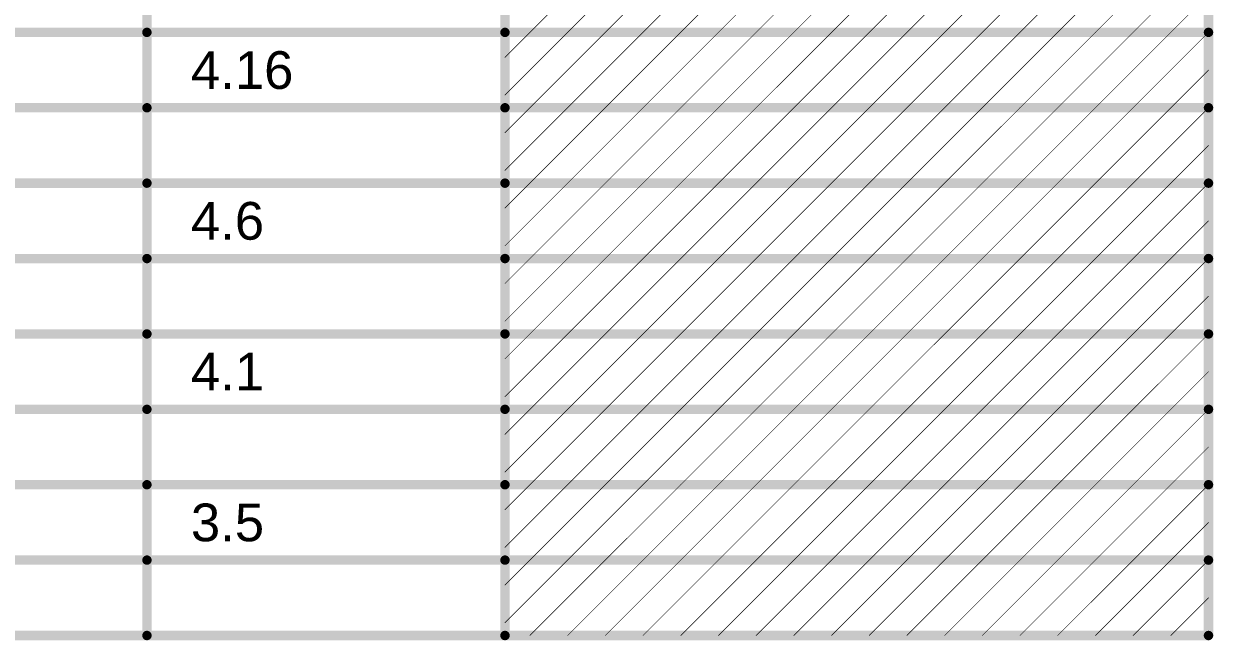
# Model space of a CAD drawing. Header units: inches. Extents: x -12 to 5355, y -7 to 5366.
# Drawn here: x 116.76 to 164.85, y 25.79 to 50.72 of the extents above; entities that cross this region are included whole.
import ezdxf

# ---------------------------------------------------------------- set-up
doc = ezdxf.new("R2010")
doc.units = ezdxf.units.IN
doc.layers.add('Fabrication', color=76, linetype='Continuous')
doc.styles.add('Arial', font='', dxfattribs={"height": 0.2})
doc.styles.get('Arial').set_extended_font_data('Arial')

msp = doc.modelspace()

# ---------------------------------------------------------------- linework, layer by layer
at = {"layer": 'Fabrication'}
for points in [[(121.742, 25.984, 0.381, 0.381, 0), (121.742, 74.752, 0.381, 0.381, 0)], [(136.217, 25.984, 0.381, 0.381, 0), (136.217, 74.752, 0.381, 0.381, 0)], [(164.657, 25.984, 0.381, 0.381, 0), (164.657, 74.752, 0.381, 0.381, 0)], [(137.225, 50.368, 0.0254, 0.0254, 0), (140.273, 53.416, 0.0254, 0.0254, 0)], [(138.749, 50.368, 0.0254, 0.0254, 0), (141.797, 53.416, 0.0254, 0.0254, 0)], [(140.273, 50.368, 0.0254, 0.0254, 0), (143.321, 53.416, 0.0254, 0.0254, 0)], [(141.797, 50.368, 0.0254, 0.0254, 0), (144.845, 53.416, 0.0254, 0.0254, 0)], [(143.321, 50.368, 0.0254, 0.0254, 0), (146.369, 53.416, 0.0254, 0.0254, 0)], [(144.845, 50.368, 0.0254, 0.0254, 0), (147.893, 53.416, 0.0254, 0.0254, 0)], [(146.369, 50.368, 0.0254, 0.0254, 0), (149.417, 53.416, 0.0254, 0.0254, 0)], [(147.893, 50.368, 0.0254, 0.0254, 0), (150.941, 53.416, 0.0254, 0.0254, 0)], [(149.417, 50.368, 0.0254, 0.0254, 0), (152.465, 53.416, 0.0254, 0.0254, 0)], [(150.941, 50.368, 0.0254, 0.0254, 0), (153.989, 53.416, 0.0254, 0.0254, 0)], [(152.465, 50.368, 0.0254, 0.0254, 0), (155.513, 53.416, 0.0254, 0.0254, 0)], [(153.989, 50.368, 0.0254, 0.0254, 0), (157.037, 53.416, 0.0254, 0.0254, 0)], [(155.513, 50.368, 0.0254, 0.0254, 0), (158.561, 53.416, 0.0254, 0.0254, 0)], [(157.037, 50.368, 0.0254, 0.0254, 0), (160.085, 53.416, 0.0254, 0.0254, 0)], [(158.561, 50.368, 0.0254, 0.0254, 0), (161.609, 53.416, 0.0254, 0.0254, 0)], [(160.085, 50.368, 0.0254, 0.0254, 0), (163.133, 53.416, 0.0254, 0.0254, 0)], [(161.609, 50.368, 0.0254, 0.0254, 0), (164.657, 53.416, 0.0254, 0.0254, 0)], [(163.133, 50.368, 0.0254, 0.0254, 0), (164.657, 51.892, 0.0254, 0.0254, 0)], [(105.236, 50.368, 0.381, 0.381, 0), (121.742, 50.368, 0.381, 0.381, 0)], [(121.742, 50.368, 0.381, 0.381, 0), (136.217, 50.368, 0.381, 0.381, 0)], [(136.217, 50.368, 0.381, 0.381, 0), (164.657, 50.368, 0.381, 0.381, 0)], [(136.217, 47.836, 0.0254, 0.0254, 0), (138.749, 50.368, 0.0254, 0.0254, 0)], [(136.217, 49.36, 0.0254, 0.0254, 0), (137.225, 50.368, 0.0254, 0.0254, 0)], [(137.225, 47.32, 0.0254, 0.0254, 0), (140.273, 50.368, 0.0254, 0.0254, 0)], [(138.749, 47.32, 0.0254, 0.0254, 0), (141.797, 50.368, 0.0254, 0.0254, 0)], [(140.273, 47.32, 0.0254, 0.0254, 0), (143.321, 50.368, 0.0254, 0.0254, 0)], [(141.797, 47.32, 0.0254, 0.0254, 0), (144.845, 50.368, 0.0254, 0.0254, 0)], [(143.321, 47.32, 0.0254, 0.0254, 0), (146.369, 50.368, 0.0254, 0.0254, 0)], [(144.845, 47.32, 0.0254, 0.0254, 0), (147.893, 50.368, 0.0254, 0.0254, 0)], [(146.369, 47.32, 0.0254, 0.0254, 0), (149.417, 50.368, 0.0254, 0.0254, 0)], [(147.893, 47.32, 0.0254, 0.0254, 0), (150.941, 50.368, 0.0254, 0.0254, 0)], [(149.417, 47.32, 0.0254, 0.0254, 0), (152.465, 50.368, 0.0254, 0.0254, 0)], [(150.941, 47.32, 0.0254, 0.0254, 0), (153.989, 50.368, 0.0254, 0.0254, 0)], [(152.465, 47.32, 0.0254, 0.0254, 0), (155.513, 50.368, 0.0254, 0.0254, 0)], [(153.989, 47.32, 0.0254, 0.0254, 0), (157.037, 50.368, 0.0254, 0.0254, 0)], [(155.513, 47.32, 0.0254, 0.0254, 0), (158.561, 50.368, 0.0254, 0.0254, 0)], [(157.037, 47.32, 0.0254, 0.0254, 0), (160.085, 50.368, 0.0254, 0.0254, 0)], [(158.561, 47.32, 0.0254, 0.0254, 0), (161.609, 50.368, 0.0254, 0.0254, 0)], [(160.085, 47.32, 0.0254, 0.0254, 0), (163.133, 50.368, 0.0254, 0.0254, 0)], [(161.609, 47.32, 0.0254, 0.0254, 0), (164.657, 50.368, 0.0254, 0.0254, 0)], [(163.133, 47.32, 0.0254, 0.0254, 0), (164.657, 48.844, 0.0254, 0.0254, 0)], [(105.236, 47.32, 0.381, 0.381, 0), (121.742, 47.32, 0.381, 0.381, 0)], [(121.742, 47.32, 0.381, 0.381, 0), (136.217, 47.32, 0.381, 0.381, 0)], [(136.217, 47.32, 0.381, 0.381, 0), (164.657, 47.32, 0.381, 0.381, 0)], [(136.217, 44.788, 0.0254, 0.0254, 0), (138.749, 47.32, 0.0254, 0.0254, 0)], [(136.217, 46.312, 0.0254, 0.0254, 0), (137.225, 47.32, 0.0254, 0.0254, 0)], [(137.225, 44.272, 0.0254, 0.0254, 0), (140.273, 47.32, 0.0254, 0.0254, 0)], [(138.749, 44.272, 0.0254, 0.0254, 0), (141.797, 47.32, 0.0254, 0.0254, 0)], [(140.273, 44.272, 0.0254, 0.0254, 0), (143.321, 47.32, 0.0254, 0.0254, 0)], [(141.797, 44.272, 0.0254, 0.0254, 0), (144.845, 47.32, 0.0254, 0.0254, 0)], [(143.321, 44.272, 0.0254, 0.0254, 0), (146.369, 47.32, 0.0254, 0.0254, 0)], [(144.845, 44.272, 0.0254, 0.0254, 0), (147.893, 47.32, 0.0254, 0.0254, 0)], [(146.369, 44.272, 0.0254, 0.0254, 0), (149.417, 47.32, 0.0254, 0.0254, 0)], [(147.893, 44.272, 0.0254, 0.0254, 0), (150.941, 47.32, 0.0254, 0.0254, 0)], [(149.417, 44.272, 0.0254, 0.0254, 0), (152.465, 47.32, 0.0254, 0.0254, 0)], [(150.941, 44.272, 0.0254, 0.0254, 0), (153.989, 47.32, 0.0254, 0.0254, 0)], [(152.465, 44.272, 0.0254, 0.0254, 0), (155.513, 47.32, 0.0254, 0.0254, 0)], [(153.989, 44.272, 0.0254, 0.0254, 0), (157.037, 47.32, 0.0254, 0.0254, 0)], [(155.513, 44.272, 0.0254, 0.0254, 0), (158.561, 47.32, 0.0254, 0.0254, 0)], [(157.037, 44.272, 0.0254, 0.0254, 0), (160.085, 47.32, 0.0254, 0.0254, 0)], [(158.561, 44.272, 0.0254, 0.0254, 0), (161.609, 47.32, 0.0254, 0.0254, 0)], [(160.085, 44.272, 0.0254, 0.0254, 0), (163.133, 47.32, 0.0254, 0.0254, 0)], [(161.609, 44.272, 0.0254, 0.0254, 0), (164.657, 47.32, 0.0254, 0.0254, 0)], [(163.133, 44.272, 0.0254, 0.0254, 0), (164.657, 45.796, 0.0254, 0.0254, 0)], [(105.236, 44.272, 0.381, 0.381, 0), (121.742, 44.272, 0.381, 0.381, 0)], [(121.742, 44.272, 0.381, 0.381, 0), (136.217, 44.272, 0.381, 0.381, 0)], [(136.217, 44.272, 0.381, 0.381, 0), (164.657, 44.272, 0.381, 0.381, 0)], [(136.217, 41.74, 0.0254, 0.0254, 0), (138.749, 44.272, 0.0254, 0.0254, 0)], [(136.217, 43.264, 0.0254, 0.0254, 0), (137.225, 44.272, 0.0254, 0.0254, 0)], [(137.225, 41.224, 0.0254, 0.0254, 0), (140.273, 44.272, 0.0254, 0.0254, 0)], [(138.749, 41.224, 0.0254, 0.0254, 0), (141.797, 44.272, 0.0254, 0.0254, 0)], [(140.273, 41.224, 0.0254, 0.0254, 0), (143.321, 44.272, 0.0254, 0.0254, 0)], [(141.797, 41.224, 0.0254, 0.0254, 0), (144.845, 44.272, 0.0254, 0.0254, 0)], [(143.321, 41.224, 0.0254, 0.0254, 0), (146.369, 44.272, 0.0254, 0.0254, 0)], [(144.845, 41.224, 0.0254, 0.0254, 0), (147.893, 44.272, 0.0254, 0.0254, 0)], [(146.369, 41.224, 0.0254, 0.0254, 0), (149.417, 44.272, 0.0254, 0.0254, 0)], [(147.893, 41.224, 0.0254, 0.0254, 0), (150.941, 44.272, 0.0254, 0.0254, 0)], [(149.417, 41.224, 0.0254, 0.0254, 0), (152.465, 44.272, 0.0254, 0.0254, 0)], [(150.941, 41.224, 0.0254, 0.0254, 0), (153.989, 44.272, 0.0254, 0.0254, 0)], [(152.465, 41.224, 0.0254, 0.0254, 0), (155.513, 44.272, 0.0254, 0.0254, 0)], [(153.989, 41.224, 0.0254, 0.0254, 0), (157.037, 44.272, 0.0254, 0.0254, 0)], [(155.513, 41.224, 0.0254, 0.0254, 0), (158.561, 44.272, 0.0254, 0.0254, 0)], [(157.037, 41.224, 0.0254, 0.0254, 0), (160.085, 44.272, 0.0254, 0.0254, 0)], [(158.561, 41.224, 0.0254, 0.0254, 0), (161.609, 44.272, 0.0254, 0.0254, 0)], [(160.085, 41.224, 0.0254, 0.0254, 0), (163.133, 44.272, 0.0254, 0.0254, 0)], [(161.609, 41.224, 0.0254, 0.0254, 0), (164.657, 44.272, 0.0254, 0.0254, 0)], [(163.133, 41.224, 0.0254, 0.0254, 0), (164.657, 42.748, 0.0254, 0.0254, 0)], [(105.236, 41.224, 0.381, 0.381, 0), (121.742, 41.224, 0.381, 0.381, 0)], [(121.742, 41.224, 0.381, 0.381, 0), (136.217, 41.224, 0.381, 0.381, 0)], [(136.217, 41.224, 0.381, 0.381, 0), (164.657, 41.224, 0.381, 0.381, 0)], [(136.217, 38.692, 0.0254, 0.0254, 0), (138.749, 41.224, 0.0254, 0.0254, 0)], [(136.217, 40.216, 0.0254, 0.0254, 0), (137.225, 41.224, 0.0254, 0.0254, 0)], [(137.225, 38.176, 0.0254, 0.0254, 0), (140.273, 41.224, 0.0254, 0.0254, 0)], [(138.749, 38.176, 0.0254, 0.0254, 0), (141.797, 41.224, 0.0254, 0.0254, 0)], [(140.273, 38.176, 0.0254, 0.0254, 0), (143.321, 41.224, 0.0254, 0.0254, 0)], [(141.797, 38.176, 0.0254, 0.0254, 0), (144.845, 41.224, 0.0254, 0.0254, 0)], [(143.321, 38.176, 0.0254, 0.0254, 0), (146.369, 41.224, 0.0254, 0.0254, 0)], [(144.845, 38.176, 0.0254, 0.0254, 0), (147.893, 41.224, 0.0254, 0.0254, 0)], [(146.369, 38.176, 0.0254, 0.0254, 0), (149.417, 41.224, 0.0254, 0.0254, 0)], [(147.893, 38.176, 0.0254, 0.0254, 0), (150.941, 41.224, 0.0254, 0.0254, 0)], [(149.417, 38.176, 0.0254, 0.0254, 0), (152.465, 41.224, 0.0254, 0.0254, 0)], [(150.941, 38.176, 0.0254, 0.0254, 0), (153.989, 41.224, 0.0254, 0.0254, 0)], [(152.465, 38.176, 0.0254, 0.0254, 0), (155.513, 41.224, 0.0254, 0.0254, 0)], [(153.989, 38.176, 0.0254, 0.0254, 0), (157.037, 41.224, 0.0254, 0.0254, 0)], [(155.513, 38.176, 0.0254, 0.0254, 0), (158.561, 41.224, 0.0254, 0.0254, 0)], [(157.037, 38.176, 0.0254, 0.0254, 0), (160.085, 41.224, 0.0254, 0.0254, 0)], [(158.561, 38.176, 0.0254, 0.0254, 0), (161.609, 41.224, 0.0254, 0.0254, 0)], [(160.085, 38.176, 0.0254, 0.0254, 0), (163.133, 41.224, 0.0254, 0.0254, 0)], [(161.609, 38.176, 0.0254, 0.0254, 0), (164.657, 41.224, 0.0254, 0.0254, 0)], [(163.133, 38.176, 0.0254, 0.0254, 0), (164.657, 39.7, 0.0254, 0.0254, 0)], [(105.236, 38.176, 0.381, 0.381, 0), (121.742, 38.176, 0.381, 0.381, 0)], [(121.742, 38.176, 0.381, 0.381, 0), (136.217, 38.176, 0.381, 0.381, 0)], [(136.217, 38.176, 0.381, 0.381, 0), (164.657, 38.176, 0.381, 0.381, 0)], [(136.217, 35.644, 0.0254, 0.0254, 0), (138.749, 38.176, 0.0254, 0.0254, 0)], [(136.217, 37.168, 0.0254, 0.0254, 0), (137.225, 38.176, 0.0254, 0.0254, 0)], [(137.225, 35.128, 0.0254, 0.0254, 0), (140.273, 38.176, 0.0254, 0.0254, 0)], [(138.749, 35.128, 0.0254, 0.0254, 0), (141.797, 38.176, 0.0254, 0.0254, 0)], [(140.273, 35.128, 0.0254, 0.0254, 0), (143.321, 38.176, 0.0254, 0.0254, 0)], [(141.797, 35.128, 0.0254, 0.0254, 0), (144.845, 38.176, 0.0254, 0.0254, 0)], [(143.321, 35.128, 0.0254, 0.0254, 0), (146.369, 38.176, 0.0254, 0.0254, 0)], [(144.845, 35.128, 0.0254, 0.0254, 0), (147.893, 38.176, 0.0254, 0.0254, 0)], [(146.369, 35.128, 0.0254, 0.0254, 0), (149.417, 38.176, 0.0254, 0.0254, 0)], [(147.893, 35.128, 0.0254, 0.0254, 0), (150.941, 38.176, 0.0254, 0.0254, 0)], [(149.417, 35.128, 0.0254, 0.0254, 0), (152.465, 38.176, 0.0254, 0.0254, 0)], [(150.941, 35.128, 0.0254, 0.0254, 0), (153.989, 38.176, 0.0254, 0.0254, 0)], [(152.465, 35.128, 0.0254, 0.0254, 0), (155.513, 38.176, 0.0254, 0.0254, 0)], [(153.989, 35.128, 0.0254, 0.0254, 0), (157.037, 38.176, 0.0254, 0.0254, 0)], [(155.513, 35.128, 0.0254, 0.0254, 0), (158.561, 38.176, 0.0254, 0.0254, 0)], [(157.037, 35.128, 0.0254, 0.0254, 0), (160.085, 38.176, 0.0254, 0.0254, 0)], [(158.561, 35.128, 0.0254, 0.0254, 0), (161.609, 38.176, 0.0254, 0.0254, 0)], [(160.085, 35.128, 0.0254, 0.0254, 0), (163.133, 38.176, 0.0254, 0.0254, 0)], [(161.609, 35.128, 0.0254, 0.0254, 0), (164.657, 38.176, 0.0254, 0.0254, 0)], [(163.133, 35.128, 0.0254, 0.0254, 0), (164.657, 36.652, 0.0254, 0.0254, 0)], [(105.236, 35.128, 0.381, 0.381, 0), (121.742, 35.128, 0.381, 0.381, 0)], [(121.742, 35.128, 0.381, 0.381, 0), (136.217, 35.128, 0.381, 0.381, 0)], [(136.217, 35.128, 0.381, 0.381, 0), (164.657, 35.128, 0.381, 0.381, 0)], [(136.217, 32.596, 0.0254, 0.0254, 0), (138.749, 35.128, 0.0254, 0.0254, 0)], [(136.217, 34.12, 0.0254, 0.0254, 0), (137.225, 35.128, 0.0254, 0.0254, 0)], [(137.225, 32.08, 0.0254, 0.0254, 0), (140.273, 35.128, 0.0254, 0.0254, 0)], [(138.749, 32.08, 0.0254, 0.0254, 0), (141.797, 35.128, 0.0254, 0.0254, 0)], [(140.273, 32.08, 0.0254, 0.0254, 0), (143.321, 35.128, 0.0254, 0.0254, 0)], [(141.797, 32.08, 0.0254, 0.0254, 0), (144.845, 35.128, 0.0254, 0.0254, 0)], [(143.321, 32.08, 0.0254, 0.0254, 0), (146.369, 35.128, 0.0254, 0.0254, 0)], [(144.845, 32.08, 0.0254, 0.0254, 0), (147.893, 35.128, 0.0254, 0.0254, 0)], [(146.369, 32.08, 0.0254, 0.0254, 0), (149.417, 35.128, 0.0254, 0.0254, 0)], [(147.893, 32.08, 0.0254, 0.0254, 0), (150.941, 35.128, 0.0254, 0.0254, 0)], [(149.417, 32.08, 0.0254, 0.0254, 0), (152.465, 35.128, 0.0254, 0.0254, 0)], [(150.941, 32.08, 0.0254, 0.0254, 0), (153.989, 35.128, 0.0254, 0.0254, 0)], [(152.465, 32.08, 0.0254, 0.0254, 0), (155.513, 35.128, 0.0254, 0.0254, 0)], [(153.989, 32.08, 0.0254, 0.0254, 0), (157.037, 35.128, 0.0254, 0.0254, 0)], [(155.513, 32.08, 0.0254, 0.0254, 0), (158.561, 35.128, 0.0254, 0.0254, 0)], [(157.037, 32.08, 0.0254, 0.0254, 0), (160.085, 35.128, 0.0254, 0.0254, 0)], [(158.561, 32.08, 0.0254, 0.0254, 0), (161.609, 35.128, 0.0254, 0.0254, 0)], [(160.085, 32.08, 0.0254, 0.0254, 0), (163.133, 35.128, 0.0254, 0.0254, 0)], [(161.609, 32.08, 0.0254, 0.0254, 0), (164.657, 35.128, 0.0254, 0.0254, 0)], [(163.133, 32.08, 0.0254, 0.0254, 0), (164.657, 33.604, 0.0254, 0.0254, 0)], [(105.236, 32.08, 0.381, 0.381, 0), (121.742, 32.08, 0.381, 0.381, 0)], [(121.742, 32.08, 0.381, 0.381, 0), (136.217, 32.08, 0.381, 0.381, 0)], [(136.217, 32.08, 0.381, 0.381, 0), (164.657, 32.08, 0.381, 0.381, 0)], [(136.217, 29.548, 0.0254, 0.0254, 0), (138.749, 32.08, 0.0254, 0.0254, 0)], [(136.217, 31.072, 0.0254, 0.0254, 0), (137.225, 32.08, 0.0254, 0.0254, 0)], [(137.225, 29.032, 0.0254, 0.0254, 0), (140.273, 32.08, 0.0254, 0.0254, 0)], [(138.749, 29.032, 0.0254, 0.0254, 0), (141.797, 32.08, 0.0254, 0.0254, 0)], [(140.273, 29.032, 0.0254, 0.0254, 0), (143.321, 32.08, 0.0254, 0.0254, 0)], [(141.797, 29.032, 0.0254, 0.0254, 0), (144.845, 32.08, 0.0254, 0.0254, 0)], [(143.321, 29.032, 0.0254, 0.0254, 0), (146.369, 32.08, 0.0254, 0.0254, 0)], [(144.845, 29.032, 0.0254, 0.0254, 0), (147.893, 32.08, 0.0254, 0.0254, 0)], [(146.369, 29.032, 0.0254, 0.0254, 0), (149.417, 32.08, 0.0254, 0.0254, 0)], [(147.893, 29.032, 0.0254, 0.0254, 0), (150.941, 32.08, 0.0254, 0.0254, 0)], [(149.417, 29.032, 0.0254, 0.0254, 0), (152.465, 32.08, 0.0254, 0.0254, 0)], [(150.941, 29.032, 0.0254, 0.0254, 0), (153.989, 32.08, 0.0254, 0.0254, 0)], [(152.465, 29.032, 0.0254, 0.0254, 0), (155.513, 32.08, 0.0254, 0.0254, 0)], [(153.989, 29.032, 0.0254, 0.0254, 0), (157.037, 32.08, 0.0254, 0.0254, 0)], [(155.513, 29.032, 0.0254, 0.0254, 0), (158.561, 32.08, 0.0254, 0.0254, 0)], [(157.037, 29.032, 0.0254, 0.0254, 0), (160.085, 32.08, 0.0254, 0.0254, 0)], [(158.561, 29.032, 0.0254, 0.0254, 0), (161.609, 32.08, 0.0254, 0.0254, 0)], [(160.085, 29.032, 0.0254, 0.0254, 0), (163.133, 32.08, 0.0254, 0.0254, 0)], [(161.609, 29.032, 0.0254, 0.0254, 0), (164.657, 32.08, 0.0254, 0.0254, 0)], [(163.133, 29.032, 0.0254, 0.0254, 0), (164.657, 30.556, 0.0254, 0.0254, 0)], [(105.236, 29.032, 0.381, 0.381, 0), (121.742, 29.032, 0.381, 0.381, 0)], [(121.742, 29.032, 0.381, 0.381, 0), (136.217, 29.032, 0.381, 0.381, 0)], [(136.217, 29.032, 0.381, 0.381, 0), (164.657, 29.032, 0.381, 0.381, 0)], [(136.217, 26.5, 0.0254, 0.0254, 0), (138.749, 29.032, 0.0254, 0.0254, 0)], [(136.217, 28.024, 0.0254, 0.0254, 0), (137.225, 29.032, 0.0254, 0.0254, 0)], [(137.225, 25.984, 0.0254, 0.0254, 0), (140.273, 29.032, 0.0254, 0.0254, 0)], [(138.749, 25.984, 0.0254, 0.0254, 0), (141.797, 29.032, 0.0254, 0.0254, 0)], [(140.273, 25.984, 0.0254, 0.0254, 0), (143.321, 29.032, 0.0254, 0.0254, 0)], [(141.797, 25.984, 0.0254, 0.0254, 0), (144.845, 29.032, 0.0254, 0.0254, 0)], [(143.321, 25.984, 0.0254, 0.0254, 0), (146.369, 29.032, 0.0254, 0.0254, 0)], [(144.845, 25.984, 0.0254, 0.0254, 0), (147.893, 29.032, 0.0254, 0.0254, 0)], [(146.369, 25.984, 0.0254, 0.0254, 0), (149.417, 29.032, 0.0254, 0.0254, 0)], [(147.893, 25.984, 0.0254, 0.0254, 0), (150.941, 29.032, 0.0254, 0.0254, 0)], [(149.417, 25.984, 0.0254, 0.0254, 0), (152.465, 29.032, 0.0254, 0.0254, 0)], [(150.941, 25.984, 0.0254, 0.0254, 0), (153.989, 29.032, 0.0254, 0.0254, 0)], [(152.465, 25.984, 0.0254, 0.0254, 0), (155.513, 29.032, 0.0254, 0.0254, 0)], [(153.989, 25.984, 0.0254, 0.0254, 0), (157.037, 29.032, 0.0254, 0.0254, 0)], [(155.513, 25.984, 0.0254, 0.0254, 0), (158.561, 29.032, 0.0254, 0.0254, 0)], [(157.037, 25.984, 0.0254, 0.0254, 0), (160.085, 29.032, 0.0254, 0.0254, 0)], [(158.561, 25.984, 0.0254, 0.0254, 0), (161.609, 29.032, 0.0254, 0.0254, 0)], [(160.085, 25.984, 0.0254, 0.0254, 0), (163.133, 29.032, 0.0254, 0.0254, 0)], [(161.609, 25.984, 0.0254, 0.0254, 0), (164.657, 29.032, 0.0254, 0.0254, 0)], [(163.133, 25.984, 0.0254, 0.0254, 0), (164.657, 27.508, 0.0254, 0.0254, 0)], [(105.236, 25.984, 0.381, 0.381, 0), (121.742, 25.984, 0.381, 0.381, 0)], [(121.742, 25.984, 0.381, 0.381, 0), (136.217, 25.984, 0.381, 0.381, 0)], [(136.217, 25.984, 0.381, 0.381, 0), (164.657, 25.984, 0.381, 0.381, 0)]]:
    msp.add_lwpolyline(points, format="xyseb", dxfattribs=at)
for points in [[(121.647, 50.368, 0.191, 0.191, 1), (121.837, 50.368, 0.191, 0.191, 1)], [(121.647, 50.368, 0.191, 0.191, 1), (121.837, 50.368, 0.191, 0.191, 1)], [(136.121, 50.368, 0.191, 0.191, 1), (136.312, 50.368, 0.191, 0.191, 1)], [(136.121, 50.368, 0.191, 0.191, 1), (136.312, 50.368, 0.191, 0.191, 1)], [(164.561, 50.368, 0.191, 0.191, 1), (164.752, 50.368, 0.191, 0.191, 1)], [(137.218, 50.368, 0.0127, 0.0127, 1), (137.231, 50.368, 0.0127, 0.0127, 1)], [(137.218, 50.368, 0.0127, 0.0127, 1), (137.231, 50.368, 0.0127, 0.0127, 1)], [(138.742, 50.368, 0.0127, 0.0127, 1), (138.755, 50.368, 0.0127, 0.0127, 1)], [(138.742, 50.368, 0.0127, 0.0127, 1), (138.755, 50.368, 0.0127, 0.0127, 1)], [(140.266, 50.368, 0.0127, 0.0127, 1), (140.279, 50.368, 0.0127, 0.0127, 1)], [(140.266, 50.368, 0.0127, 0.0127, 1), (140.279, 50.368, 0.0127, 0.0127, 1)], [(141.79, 50.368, 0.0127, 0.0127, 1), (141.803, 50.368, 0.0127, 0.0127, 1)], [(141.79, 50.368, 0.0127, 0.0127, 1), (141.803, 50.368, 0.0127, 0.0127, 1)], [(143.314, 50.368, 0.0127, 0.0127, 1), (143.327, 50.368, 0.0127, 0.0127, 1)], [(143.314, 50.368, 0.0127, 0.0127, 1), (143.327, 50.368, 0.0127, 0.0127, 1)], [(144.838, 50.368, 0.0127, 0.0127, 1), (144.851, 50.368, 0.0127, 0.0127, 1)], [(144.838, 50.368, 0.0127, 0.0127, 1), (144.851, 50.368, 0.0127, 0.0127, 1)], [(146.362, 50.368, 0.0127, 0.0127, 1), (146.375, 50.368, 0.0127, 0.0127, 1)], [(146.362, 50.368, 0.0127, 0.0127, 1), (146.375, 50.368, 0.0127, 0.0127, 1)], [(147.886, 50.368, 0.0127, 0.0127, 1), (147.899, 50.368, 0.0127, 0.0127, 1)], [(147.886, 50.368, 0.0127, 0.0127, 1), (147.899, 50.368, 0.0127, 0.0127, 1)], [(149.41, 50.368, 0.0127, 0.0127, 1), (149.423, 50.368, 0.0127, 0.0127, 1)], [(149.41, 50.368, 0.0127, 0.0127, 1), (149.423, 50.368, 0.0127, 0.0127, 1)], [(150.934, 50.368, 0.0127, 0.0127, 1), (150.947, 50.368, 0.0127, 0.0127, 1)], [(150.934, 50.368, 0.0127, 0.0127, 1), (150.947, 50.368, 0.0127, 0.0127, 1)], [(152.458, 50.368, 0.0127, 0.0127, 1), (152.471, 50.368, 0.0127, 0.0127, 1)], [(152.458, 50.368, 0.0127, 0.0127, 1), (152.471, 50.368, 0.0127, 0.0127, 1)], [(153.982, 50.368, 0.0127, 0.0127, 1), (153.995, 50.368, 0.0127, 0.0127, 1)], [(153.982, 50.368, 0.0127, 0.0127, 1), (153.995, 50.368, 0.0127, 0.0127, 1)], [(155.506, 50.368, 0.0127, 0.0127, 1), (155.519, 50.368, 0.0127, 0.0127, 1)], [(155.506, 50.368, 0.0127, 0.0127, 1), (155.519, 50.368, 0.0127, 0.0127, 1)], [(157.03, 50.368, 0.0127, 0.0127, 1), (157.043, 50.368, 0.0127, 0.0127, 1)], [(157.03, 50.368, 0.0127, 0.0127, 1), (157.043, 50.368, 0.0127, 0.0127, 1)], [(158.554, 50.368, 0.0127, 0.0127, 1), (158.567, 50.368, 0.0127, 0.0127, 1)], [(158.554, 50.368, 0.0127, 0.0127, 1), (158.567, 50.368, 0.0127, 0.0127, 1)], [(160.078, 50.368, 0.0127, 0.0127, 1), (160.091, 50.368, 0.0127, 0.0127, 1)], [(160.078, 50.368, 0.0127, 0.0127, 1), (160.091, 50.368, 0.0127, 0.0127, 1)], [(161.602, 50.368, 0.0127, 0.0127, 1), (161.615, 50.368, 0.0127, 0.0127, 1)], [(161.602, 50.368, 0.0127, 0.0127, 1), (161.615, 50.368, 0.0127, 0.0127, 1)], [(163.126, 50.368, 0.0127, 0.0127, 1), (163.139, 50.368, 0.0127, 0.0127, 1)], [(163.126, 50.368, 0.0127, 0.0127, 1), (163.139, 50.368, 0.0127, 0.0127, 1)], [(164.65, 50.368, 0.0127, 0.0127, 1), (164.663, 50.368, 0.0127, 0.0127, 1)], [(136.21, 49.36, 0.0127, 0.0127, 1), (136.223, 49.36, 0.0127, 0.0127, 1)], [(164.65, 48.844, 0.0127, 0.0127, 1), (164.663, 48.844, 0.0127, 0.0127, 1)], [(136.21, 47.836, 0.0127, 0.0127, 1), (136.223, 47.836, 0.0127, 0.0127, 1)], [(121.647, 47.32, 0.191, 0.191, 1), (121.837, 47.32, 0.191, 0.191, 1)], [(121.647, 47.32, 0.191, 0.191, 1), (121.837, 47.32, 0.191, 0.191, 1)], [(136.121, 47.32, 0.191, 0.191, 1), (136.312, 47.32, 0.191, 0.191, 1)], [(136.121, 47.32, 0.191, 0.191, 1), (136.312, 47.32, 0.191, 0.191, 1)], [(137.218, 47.32, 0.0127, 0.0127, 1), (137.231, 47.32, 0.0127, 0.0127, 1)], [(137.218, 47.32, 0.0127, 0.0127, 1), (137.231, 47.32, 0.0127, 0.0127, 1)], [(138.742, 47.32, 0.0127, 0.0127, 1), (138.755, 47.32, 0.0127, 0.0127, 1)], [(138.742, 47.32, 0.0127, 0.0127, 1), (138.755, 47.32, 0.0127, 0.0127, 1)], [(140.266, 47.32, 0.0127, 0.0127, 1), (140.279, 47.32, 0.0127, 0.0127, 1)], [(140.266, 47.32, 0.0127, 0.0127, 1), (140.279, 47.32, 0.0127, 0.0127, 1)], [(141.79, 47.32, 0.0127, 0.0127, 1), (141.803, 47.32, 0.0127, 0.0127, 1)], [(141.79, 47.32, 0.0127, 0.0127, 1), (141.803, 47.32, 0.0127, 0.0127, 1)], [(143.314, 47.32, 0.0127, 0.0127, 1), (143.327, 47.32, 0.0127, 0.0127, 1)], [(143.314, 47.32, 0.0127, 0.0127, 1), (143.327, 47.32, 0.0127, 0.0127, 1)], [(144.838, 47.32, 0.0127, 0.0127, 1), (144.851, 47.32, 0.0127, 0.0127, 1)], [(144.838, 47.32, 0.0127, 0.0127, 1), (144.851, 47.32, 0.0127, 0.0127, 1)], [(146.362, 47.32, 0.0127, 0.0127, 1), (146.375, 47.32, 0.0127, 0.0127, 1)], [(146.362, 47.32, 0.0127, 0.0127, 1), (146.375, 47.32, 0.0127, 0.0127, 1)], [(147.886, 47.32, 0.0127, 0.0127, 1), (147.899, 47.32, 0.0127, 0.0127, 1)], [(147.886, 47.32, 0.0127, 0.0127, 1), (147.899, 47.32, 0.0127, 0.0127, 1)], [(149.41, 47.32, 0.0127, 0.0127, 1), (149.423, 47.32, 0.0127, 0.0127, 1)], [(149.41, 47.32, 0.0127, 0.0127, 1), (149.423, 47.32, 0.0127, 0.0127, 1)], [(150.934, 47.32, 0.0127, 0.0127, 1), (150.947, 47.32, 0.0127, 0.0127, 1)], [(150.934, 47.32, 0.0127, 0.0127, 1), (150.947, 47.32, 0.0127, 0.0127, 1)], [(152.458, 47.32, 0.0127, 0.0127, 1), (152.471, 47.32, 0.0127, 0.0127, 1)], [(152.458, 47.32, 0.0127, 0.0127, 1), (152.471, 47.32, 0.0127, 0.0127, 1)], [(153.982, 47.32, 0.0127, 0.0127, 1), (153.995, 47.32, 0.0127, 0.0127, 1)], [(153.982, 47.32, 0.0127, 0.0127, 1), (153.995, 47.32, 0.0127, 0.0127, 1)], [(155.506, 47.32, 0.0127, 0.0127, 1), (155.519, 47.32, 0.0127, 0.0127, 1)], [(155.506, 47.32, 0.0127, 0.0127, 1), (155.519, 47.32, 0.0127, 0.0127, 1)], [(157.03, 47.32, 0.0127, 0.0127, 1), (157.043, 47.32, 0.0127, 0.0127, 1)], [(157.03, 47.32, 0.0127, 0.0127, 1), (157.043, 47.32, 0.0127, 0.0127, 1)], [(158.554, 47.32, 0.0127, 0.0127, 1), (158.567, 47.32, 0.0127, 0.0127, 1)], [(158.554, 47.32, 0.0127, 0.0127, 1), (158.567, 47.32, 0.0127, 0.0127, 1)], [(160.078, 47.32, 0.0127, 0.0127, 1), (160.091, 47.32, 0.0127, 0.0127, 1)], [(160.078, 47.32, 0.0127, 0.0127, 1), (160.091, 47.32, 0.0127, 0.0127, 1)], [(161.602, 47.32, 0.0127, 0.0127, 1), (161.615, 47.32, 0.0127, 0.0127, 1)], [(161.602, 47.32, 0.0127, 0.0127, 1), (161.615, 47.32, 0.0127, 0.0127, 1)], [(163.126, 47.32, 0.0127, 0.0127, 1), (163.139, 47.32, 0.0127, 0.0127, 1)], [(163.126, 47.32, 0.0127, 0.0127, 1), (163.139, 47.32, 0.0127, 0.0127, 1)], [(164.561, 47.32, 0.191, 0.191, 1), (164.752, 47.32, 0.191, 0.191, 1)], [(164.65, 47.32, 0.0127, 0.0127, 1), (164.663, 47.32, 0.0127, 0.0127, 1)], [(136.21, 46.312, 0.0127, 0.0127, 1), (136.223, 46.312, 0.0127, 0.0127, 1)], [(164.65, 45.796, 0.0127, 0.0127, 1), (164.663, 45.796, 0.0127, 0.0127, 1)], [(136.21, 44.788, 0.0127, 0.0127, 1), (136.223, 44.788, 0.0127, 0.0127, 1)], [(121.647, 44.272, 0.191, 0.191, 1), (121.837, 44.272, 0.191, 0.191, 1)], [(121.647, 44.272, 0.191, 0.191, 1), (121.837, 44.272, 0.191, 0.191, 1)], [(136.121, 44.272, 0.191, 0.191, 1), (136.312, 44.272, 0.191, 0.191, 1)], [(136.121, 44.272, 0.191, 0.191, 1), (136.312, 44.272, 0.191, 0.191, 1)], [(137.218, 44.272, 0.0127, 0.0127, 1), (137.231, 44.272, 0.0127, 0.0127, 1)], [(137.218, 44.272, 0.0127, 0.0127, 1), (137.231, 44.272, 0.0127, 0.0127, 1)], [(138.742, 44.272, 0.0127, 0.0127, 1), (138.755, 44.272, 0.0127, 0.0127, 1)], [(138.742, 44.272, 0.0127, 0.0127, 1), (138.755, 44.272, 0.0127, 0.0127, 1)], [(140.266, 44.272, 0.0127, 0.0127, 1), (140.279, 44.272, 0.0127, 0.0127, 1)], [(140.266, 44.272, 0.0127, 0.0127, 1), (140.279, 44.272, 0.0127, 0.0127, 1)], [(141.79, 44.272, 0.0127, 0.0127, 1), (141.803, 44.272, 0.0127, 0.0127, 1)], [(141.79, 44.272, 0.0127, 0.0127, 1), (141.803, 44.272, 0.0127, 0.0127, 1)], [(143.314, 44.272, 0.0127, 0.0127, 1), (143.327, 44.272, 0.0127, 0.0127, 1)], [(143.314, 44.272, 0.0127, 0.0127, 1), (143.327, 44.272, 0.0127, 0.0127, 1)], [(144.838, 44.272, 0.0127, 0.0127, 1), (144.851, 44.272, 0.0127, 0.0127, 1)], [(144.838, 44.272, 0.0127, 0.0127, 1), (144.851, 44.272, 0.0127, 0.0127, 1)], [(146.362, 44.272, 0.0127, 0.0127, 1), (146.375, 44.272, 0.0127, 0.0127, 1)], [(146.362, 44.272, 0.0127, 0.0127, 1), (146.375, 44.272, 0.0127, 0.0127, 1)], [(147.886, 44.272, 0.0127, 0.0127, 1), (147.899, 44.272, 0.0127, 0.0127, 1)], [(147.886, 44.272, 0.0127, 0.0127, 1), (147.899, 44.272, 0.0127, 0.0127, 1)], [(149.41, 44.272, 0.0127, 0.0127, 1), (149.423, 44.272, 0.0127, 0.0127, 1)], [(149.41, 44.272, 0.0127, 0.0127, 1), (149.423, 44.272, 0.0127, 0.0127, 1)], [(150.934, 44.272, 0.0127, 0.0127, 1), (150.947, 44.272, 0.0127, 0.0127, 1)], [(150.934, 44.272, 0.0127, 0.0127, 1), (150.947, 44.272, 0.0127, 0.0127, 1)], [(152.458, 44.272, 0.0127, 0.0127, 1), (152.471, 44.272, 0.0127, 0.0127, 1)], [(152.458, 44.272, 0.0127, 0.0127, 1), (152.471, 44.272, 0.0127, 0.0127, 1)], [(153.982, 44.272, 0.0127, 0.0127, 1), (153.995, 44.272, 0.0127, 0.0127, 1)], [(153.982, 44.272, 0.0127, 0.0127, 1), (153.995, 44.272, 0.0127, 0.0127, 1)], [(155.506, 44.272, 0.0127, 0.0127, 1), (155.519, 44.272, 0.0127, 0.0127, 1)], [(155.506, 44.272, 0.0127, 0.0127, 1), (155.519, 44.272, 0.0127, 0.0127, 1)], [(157.03, 44.272, 0.0127, 0.0127, 1), (157.043, 44.272, 0.0127, 0.0127, 1)], [(157.03, 44.272, 0.0127, 0.0127, 1), (157.043, 44.272, 0.0127, 0.0127, 1)], [(158.554, 44.272, 0.0127, 0.0127, 1), (158.567, 44.272, 0.0127, 0.0127, 1)], [(158.554, 44.272, 0.0127, 0.0127, 1), (158.567, 44.272, 0.0127, 0.0127, 1)], [(160.078, 44.272, 0.0127, 0.0127, 1), (160.091, 44.272, 0.0127, 0.0127, 1)], [(160.078, 44.272, 0.0127, 0.0127, 1), (160.091, 44.272, 0.0127, 0.0127, 1)], [(161.602, 44.272, 0.0127, 0.0127, 1), (161.615, 44.272, 0.0127, 0.0127, 1)], [(161.602, 44.272, 0.0127, 0.0127, 1), (161.615, 44.272, 0.0127, 0.0127, 1)], [(163.126, 44.272, 0.0127, 0.0127, 1), (163.139, 44.272, 0.0127, 0.0127, 1)], [(163.126, 44.272, 0.0127, 0.0127, 1), (163.139, 44.272, 0.0127, 0.0127, 1)], [(164.561, 44.272, 0.191, 0.191, 1), (164.752, 44.272, 0.191, 0.191, 1)], [(164.65, 44.272, 0.0127, 0.0127, 1), (164.663, 44.272, 0.0127, 0.0127, 1)], [(136.21, 43.264, 0.0127, 0.0127, 1), (136.223, 43.264, 0.0127, 0.0127, 1)], [(164.65, 42.748, 0.0127, 0.0127, 1), (164.663, 42.748, 0.0127, 0.0127, 1)], [(121.647, 41.224, 0.191, 0.191, 1), (121.837, 41.224, 0.191, 0.191, 1)], [(121.647, 41.224, 0.191, 0.191, 1), (121.837, 41.224, 0.191, 0.191, 1)], [(136.121, 41.224, 0.191, 0.191, 1), (136.312, 41.224, 0.191, 0.191, 1)], [(136.121, 41.224, 0.191, 0.191, 1), (136.312, 41.224, 0.191, 0.191, 1)], [(136.21, 41.74, 0.0127, 0.0127, 1), (136.223, 41.74, 0.0127, 0.0127, 1)], [(164.561, 41.224, 0.191, 0.191, 1), (164.752, 41.224, 0.191, 0.191, 1)], [(137.218, 41.224, 0.0127, 0.0127, 1), (137.231, 41.224, 0.0127, 0.0127, 1)], [(137.218, 41.224, 0.0127, 0.0127, 1), (137.231, 41.224, 0.0127, 0.0127, 1)], [(138.742, 41.224, 0.0127, 0.0127, 1), (138.755, 41.224, 0.0127, 0.0127, 1)], [(138.742, 41.224, 0.0127, 0.0127, 1), (138.755, 41.224, 0.0127, 0.0127, 1)], [(140.266, 41.224, 0.0127, 0.0127, 1), (140.279, 41.224, 0.0127, 0.0127, 1)], [(140.266, 41.224, 0.0127, 0.0127, 1), (140.279, 41.224, 0.0127, 0.0127, 1)], [(141.79, 41.224, 0.0127, 0.0127, 1), (141.803, 41.224, 0.0127, 0.0127, 1)], [(141.79, 41.224, 0.0127, 0.0127, 1), (141.803, 41.224, 0.0127, 0.0127, 1)], [(143.314, 41.224, 0.0127, 0.0127, 1), (143.327, 41.224, 0.0127, 0.0127, 1)], [(143.314, 41.224, 0.0127, 0.0127, 1), (143.327, 41.224, 0.0127, 0.0127, 1)], [(144.838, 41.224, 0.0127, 0.0127, 1), (144.851, 41.224, 0.0127, 0.0127, 1)], [(144.838, 41.224, 0.0127, 0.0127, 1), (144.851, 41.224, 0.0127, 0.0127, 1)], [(146.362, 41.224, 0.0127, 0.0127, 1), (146.375, 41.224, 0.0127, 0.0127, 1)], [(146.362, 41.224, 0.0127, 0.0127, 1), (146.375, 41.224, 0.0127, 0.0127, 1)], [(147.886, 41.224, 0.0127, 0.0127, 1), (147.899, 41.224, 0.0127, 0.0127, 1)], [(147.886, 41.224, 0.0127, 0.0127, 1), (147.899, 41.224, 0.0127, 0.0127, 1)], [(149.41, 41.224, 0.0127, 0.0127, 1), (149.423, 41.224, 0.0127, 0.0127, 1)], [(149.41, 41.224, 0.0127, 0.0127, 1), (149.423, 41.224, 0.0127, 0.0127, 1)], [(150.934, 41.224, 0.0127, 0.0127, 1), (150.947, 41.224, 0.0127, 0.0127, 1)], [(150.934, 41.224, 0.0127, 0.0127, 1), (150.947, 41.224, 0.0127, 0.0127, 1)], [(152.458, 41.224, 0.0127, 0.0127, 1), (152.471, 41.224, 0.0127, 0.0127, 1)], [(152.458, 41.224, 0.0127, 0.0127, 1), (152.471, 41.224, 0.0127, 0.0127, 1)], [(153.982, 41.224, 0.0127, 0.0127, 1), (153.995, 41.224, 0.0127, 0.0127, 1)], [(153.982, 41.224, 0.0127, 0.0127, 1), (153.995, 41.224, 0.0127, 0.0127, 1)], [(155.506, 41.224, 0.0127, 0.0127, 1), (155.519, 41.224, 0.0127, 0.0127, 1)], [(155.506, 41.224, 0.0127, 0.0127, 1), (155.519, 41.224, 0.0127, 0.0127, 1)], [(157.03, 41.224, 0.0127, 0.0127, 1), (157.043, 41.224, 0.0127, 0.0127, 1)], [(157.03, 41.224, 0.0127, 0.0127, 1), (157.043, 41.224, 0.0127, 0.0127, 1)], [(158.554, 41.224, 0.0127, 0.0127, 1), (158.567, 41.224, 0.0127, 0.0127, 1)], [(158.554, 41.224, 0.0127, 0.0127, 1), (158.567, 41.224, 0.0127, 0.0127, 1)], [(160.078, 41.224, 0.0127, 0.0127, 1), (160.091, 41.224, 0.0127, 0.0127, 1)], [(160.078, 41.224, 0.0127, 0.0127, 1), (160.091, 41.224, 0.0127, 0.0127, 1)], [(161.602, 41.224, 0.0127, 0.0127, 1), (161.615, 41.224, 0.0127, 0.0127, 1)], [(161.602, 41.224, 0.0127, 0.0127, 1), (161.615, 41.224, 0.0127, 0.0127, 1)], [(163.126, 41.224, 0.0127, 0.0127, 1), (163.139, 41.224, 0.0127, 0.0127, 1)], [(163.126, 41.224, 0.0127, 0.0127, 1), (163.139, 41.224, 0.0127, 0.0127, 1)], [(164.65, 41.224, 0.0127, 0.0127, 1), (164.663, 41.224, 0.0127, 0.0127, 1)], [(136.21, 40.216, 0.0127, 0.0127, 1), (136.223, 40.216, 0.0127, 0.0127, 1)], [(164.65, 39.7, 0.0127, 0.0127, 1), (164.663, 39.7, 0.0127, 0.0127, 1)], [(136.21, 38.692, 0.0127, 0.0127, 1), (136.223, 38.692, 0.0127, 0.0127, 1)], [(121.647, 38.176, 0.191, 0.191, 1), (121.837, 38.176, 0.191, 0.191, 1)], [(121.647, 38.176, 0.191, 0.191, 1), (121.837, 38.176, 0.191, 0.191, 1)], [(136.121, 38.176, 0.191, 0.191, 1), (136.312, 38.176, 0.191, 0.191, 1)], [(136.121, 38.176, 0.191, 0.191, 1), (136.312, 38.176, 0.191, 0.191, 1)], [(137.218, 38.176, 0.0127, 0.0127, 1), (137.231, 38.176, 0.0127, 0.0127, 1)], [(137.218, 38.176, 0.0127, 0.0127, 1), (137.231, 38.176, 0.0127, 0.0127, 1)], [(138.742, 38.176, 0.0127, 0.0127, 1), (138.755, 38.176, 0.0127, 0.0127, 1)], [(138.742, 38.176, 0.0127, 0.0127, 1), (138.755, 38.176, 0.0127, 0.0127, 1)], [(140.266, 38.176, 0.0127, 0.0127, 1), (140.279, 38.176, 0.0127, 0.0127, 1)], [(140.266, 38.176, 0.0127, 0.0127, 1), (140.279, 38.176, 0.0127, 0.0127, 1)], [(141.79, 38.176, 0.0127, 0.0127, 1), (141.803, 38.176, 0.0127, 0.0127, 1)], [(141.79, 38.176, 0.0127, 0.0127, 1), (141.803, 38.176, 0.0127, 0.0127, 1)], [(143.314, 38.176, 0.0127, 0.0127, 1), (143.327, 38.176, 0.0127, 0.0127, 1)], [(143.314, 38.176, 0.0127, 0.0127, 1), (143.327, 38.176, 0.0127, 0.0127, 1)], [(144.838, 38.176, 0.0127, 0.0127, 1), (144.851, 38.176, 0.0127, 0.0127, 1)], [(144.838, 38.176, 0.0127, 0.0127, 1), (144.851, 38.176, 0.0127, 0.0127, 1)], [(146.362, 38.176, 0.0127, 0.0127, 1), (146.375, 38.176, 0.0127, 0.0127, 1)], [(146.362, 38.176, 0.0127, 0.0127, 1), (146.375, 38.176, 0.0127, 0.0127, 1)], [(147.886, 38.176, 0.0127, 0.0127, 1), (147.899, 38.176, 0.0127, 0.0127, 1)], [(147.886, 38.176, 0.0127, 0.0127, 1), (147.899, 38.176, 0.0127, 0.0127, 1)], [(149.41, 38.176, 0.0127, 0.0127, 1), (149.423, 38.176, 0.0127, 0.0127, 1)], [(149.41, 38.176, 0.0127, 0.0127, 1), (149.423, 38.176, 0.0127, 0.0127, 1)], [(150.934, 38.176, 0.0127, 0.0127, 1), (150.947, 38.176, 0.0127, 0.0127, 1)], [(150.934, 38.176, 0.0127, 0.0127, 1), (150.947, 38.176, 0.0127, 0.0127, 1)], [(152.458, 38.176, 0.0127, 0.0127, 1), (152.471, 38.176, 0.0127, 0.0127, 1)], [(152.458, 38.176, 0.0127, 0.0127, 1), (152.471, 38.176, 0.0127, 0.0127, 1)], [(153.982, 38.176, 0.0127, 0.0127, 1), (153.995, 38.176, 0.0127, 0.0127, 1)], [(153.982, 38.176, 0.0127, 0.0127, 1), (153.995, 38.176, 0.0127, 0.0127, 1)], [(155.506, 38.176, 0.0127, 0.0127, 1), (155.519, 38.176, 0.0127, 0.0127, 1)], [(155.506, 38.176, 0.0127, 0.0127, 1), (155.519, 38.176, 0.0127, 0.0127, 1)], [(157.03, 38.176, 0.0127, 0.0127, 1), (157.043, 38.176, 0.0127, 0.0127, 1)], [(157.03, 38.176, 0.0127, 0.0127, 1), (157.043, 38.176, 0.0127, 0.0127, 1)], [(158.554, 38.176, 0.0127, 0.0127, 1), (158.567, 38.176, 0.0127, 0.0127, 1)], [(158.554, 38.176, 0.0127, 0.0127, 1), (158.567, 38.176, 0.0127, 0.0127, 1)], [(160.078, 38.176, 0.0127, 0.0127, 1), (160.091, 38.176, 0.0127, 0.0127, 1)], [(160.078, 38.176, 0.0127, 0.0127, 1), (160.091, 38.176, 0.0127, 0.0127, 1)], [(161.602, 38.176, 0.0127, 0.0127, 1), (161.615, 38.176, 0.0127, 0.0127, 1)], [(161.602, 38.176, 0.0127, 0.0127, 1), (161.615, 38.176, 0.0127, 0.0127, 1)], [(163.126, 38.176, 0.0127, 0.0127, 1), (163.139, 38.176, 0.0127, 0.0127, 1)], [(163.126, 38.176, 0.0127, 0.0127, 1), (163.139, 38.176, 0.0127, 0.0127, 1)], [(164.561, 38.176, 0.191, 0.191, 1), (164.752, 38.176, 0.191, 0.191, 1)], [(164.65, 38.176, 0.0127, 0.0127, 1), (164.663, 38.176, 0.0127, 0.0127, 1)], [(136.21, 37.168, 0.0127, 0.0127, 1), (136.223, 37.168, 0.0127, 0.0127, 1)], [(164.65, 36.652, 0.0127, 0.0127, 1), (164.663, 36.652, 0.0127, 0.0127, 1)], [(136.21, 35.644, 0.0127, 0.0127, 1), (136.223, 35.644, 0.0127, 0.0127, 1)], [(121.647, 35.128, 0.191, 0.191, 1), (121.837, 35.128, 0.191, 0.191, 1)], [(121.647, 35.128, 0.191, 0.191, 1), (121.837, 35.128, 0.191, 0.191, 1)], [(136.121, 35.128, 0.191, 0.191, 1), (136.312, 35.128, 0.191, 0.191, 1)], [(136.121, 35.128, 0.191, 0.191, 1), (136.312, 35.128, 0.191, 0.191, 1)], [(137.218, 35.128, 0.0127, 0.0127, 1), (137.231, 35.128, 0.0127, 0.0127, 1)], [(137.218, 35.128, 0.0127, 0.0127, 1), (137.231, 35.128, 0.0127, 0.0127, 1)], [(138.742, 35.128, 0.0127, 0.0127, 1), (138.755, 35.128, 0.0127, 0.0127, 1)], [(138.742, 35.128, 0.0127, 0.0127, 1), (138.755, 35.128, 0.0127, 0.0127, 1)], [(140.266, 35.128, 0.0127, 0.0127, 1), (140.279, 35.128, 0.0127, 0.0127, 1)], [(140.266, 35.128, 0.0127, 0.0127, 1), (140.279, 35.128, 0.0127, 0.0127, 1)], [(141.79, 35.128, 0.0127, 0.0127, 1), (141.803, 35.128, 0.0127, 0.0127, 1)], [(141.79, 35.128, 0.0127, 0.0127, 1), (141.803, 35.128, 0.0127, 0.0127, 1)], [(143.314, 35.128, 0.0127, 0.0127, 1), (143.327, 35.128, 0.0127, 0.0127, 1)], [(143.314, 35.128, 0.0127, 0.0127, 1), (143.327, 35.128, 0.0127, 0.0127, 1)], [(144.838, 35.128, 0.0127, 0.0127, 1), (144.851, 35.128, 0.0127, 0.0127, 1)], [(144.838, 35.128, 0.0127, 0.0127, 1), (144.851, 35.128, 0.0127, 0.0127, 1)], [(146.362, 35.128, 0.0127, 0.0127, 1), (146.375, 35.128, 0.0127, 0.0127, 1)], [(146.362, 35.128, 0.0127, 0.0127, 1), (146.375, 35.128, 0.0127, 0.0127, 1)], [(147.886, 35.128, 0.0127, 0.0127, 1), (147.899, 35.128, 0.0127, 0.0127, 1)], [(147.886, 35.128, 0.0127, 0.0127, 1), (147.899, 35.128, 0.0127, 0.0127, 1)], [(149.41, 35.128, 0.0127, 0.0127, 1), (149.423, 35.128, 0.0127, 0.0127, 1)], [(149.41, 35.128, 0.0127, 0.0127, 1), (149.423, 35.128, 0.0127, 0.0127, 1)], [(150.934, 35.128, 0.0127, 0.0127, 1), (150.947, 35.128, 0.0127, 0.0127, 1)], [(150.934, 35.128, 0.0127, 0.0127, 1), (150.947, 35.128, 0.0127, 0.0127, 1)], [(152.458, 35.128, 0.0127, 0.0127, 1), (152.471, 35.128, 0.0127, 0.0127, 1)], [(152.458, 35.128, 0.0127, 0.0127, 1), (152.471, 35.128, 0.0127, 0.0127, 1)], [(153.982, 35.128, 0.0127, 0.0127, 1), (153.995, 35.128, 0.0127, 0.0127, 1)], [(153.982, 35.128, 0.0127, 0.0127, 1), (153.995, 35.128, 0.0127, 0.0127, 1)], [(155.506, 35.128, 0.0127, 0.0127, 1), (155.519, 35.128, 0.0127, 0.0127, 1)], [(155.506, 35.128, 0.0127, 0.0127, 1), (155.519, 35.128, 0.0127, 0.0127, 1)], [(157.03, 35.128, 0.0127, 0.0127, 1), (157.043, 35.128, 0.0127, 0.0127, 1)], [(157.03, 35.128, 0.0127, 0.0127, 1), (157.043, 35.128, 0.0127, 0.0127, 1)], [(158.554, 35.128, 0.0127, 0.0127, 1), (158.567, 35.128, 0.0127, 0.0127, 1)], [(158.554, 35.128, 0.0127, 0.0127, 1), (158.567, 35.128, 0.0127, 0.0127, 1)], [(160.078, 35.128, 0.0127, 0.0127, 1), (160.091, 35.128, 0.0127, 0.0127, 1)], [(160.078, 35.128, 0.0127, 0.0127, 1), (160.091, 35.128, 0.0127, 0.0127, 1)], [(161.602, 35.128, 0.0127, 0.0127, 1), (161.615, 35.128, 0.0127, 0.0127, 1)], [(161.602, 35.128, 0.0127, 0.0127, 1), (161.615, 35.128, 0.0127, 0.0127, 1)], [(163.126, 35.128, 0.0127, 0.0127, 1), (163.139, 35.128, 0.0127, 0.0127, 1)], [(163.126, 35.128, 0.0127, 0.0127, 1), (163.139, 35.128, 0.0127, 0.0127, 1)], [(164.561, 35.128, 0.191, 0.191, 1), (164.752, 35.128, 0.191, 0.191, 1)], [(164.65, 35.128, 0.0127, 0.0127, 1), (164.663, 35.128, 0.0127, 0.0127, 1)], [(136.21, 34.12, 0.0127, 0.0127, 1), (136.223, 34.12, 0.0127, 0.0127, 1)], [(164.65, 33.604, 0.0127, 0.0127, 1), (164.663, 33.604, 0.0127, 0.0127, 1)], [(121.647, 32.08, 0.191, 0.191, 1), (121.837, 32.08, 0.191, 0.191, 1)], [(121.647, 32.08, 0.191, 0.191, 1), (121.837, 32.08, 0.191, 0.191, 1)], [(136.121, 32.08, 0.191, 0.191, 1), (136.312, 32.08, 0.191, 0.191, 1)], [(136.121, 32.08, 0.191, 0.191, 1), (136.312, 32.08, 0.191, 0.191, 1)], [(136.21, 32.596, 0.0127, 0.0127, 1), (136.223, 32.596, 0.0127, 0.0127, 1)], [(164.561, 32.08, 0.191, 0.191, 1), (164.752, 32.08, 0.191, 0.191, 1)], [(137.218, 32.08, 0.0127, 0.0127, 1), (137.231, 32.08, 0.0127, 0.0127, 1)], [(137.218, 32.08, 0.0127, 0.0127, 1), (137.231, 32.08, 0.0127, 0.0127, 1)], [(138.742, 32.08, 0.0127, 0.0127, 1), (138.755, 32.08, 0.0127, 0.0127, 1)], [(138.742, 32.08, 0.0127, 0.0127, 1), (138.755, 32.08, 0.0127, 0.0127, 1)], [(140.266, 32.08, 0.0127, 0.0127, 1), (140.279, 32.08, 0.0127, 0.0127, 1)], [(140.266, 32.08, 0.0127, 0.0127, 1), (140.279, 32.08, 0.0127, 0.0127, 1)], [(141.79, 32.08, 0.0127, 0.0127, 1), (141.803, 32.08, 0.0127, 0.0127, 1)], [(141.79, 32.08, 0.0127, 0.0127, 1), (141.803, 32.08, 0.0127, 0.0127, 1)], [(143.314, 32.08, 0.0127, 0.0127, 1), (143.327, 32.08, 0.0127, 0.0127, 1)], [(143.314, 32.08, 0.0127, 0.0127, 1), (143.327, 32.08, 0.0127, 0.0127, 1)], [(144.838, 32.08, 0.0127, 0.0127, 1), (144.851, 32.08, 0.0127, 0.0127, 1)], [(144.838, 32.08, 0.0127, 0.0127, 1), (144.851, 32.08, 0.0127, 0.0127, 1)], [(146.362, 32.08, 0.0127, 0.0127, 1), (146.375, 32.08, 0.0127, 0.0127, 1)], [(146.362, 32.08, 0.0127, 0.0127, 1), (146.375, 32.08, 0.0127, 0.0127, 1)], [(147.886, 32.08, 0.0127, 0.0127, 1), (147.899, 32.08, 0.0127, 0.0127, 1)], [(147.886, 32.08, 0.0127, 0.0127, 1), (147.899, 32.08, 0.0127, 0.0127, 1)], [(149.41, 32.08, 0.0127, 0.0127, 1), (149.423, 32.08, 0.0127, 0.0127, 1)], [(149.41, 32.08, 0.0127, 0.0127, 1), (149.423, 32.08, 0.0127, 0.0127, 1)], [(150.934, 32.08, 0.0127, 0.0127, 1), (150.947, 32.08, 0.0127, 0.0127, 1)], [(150.934, 32.08, 0.0127, 0.0127, 1), (150.947, 32.08, 0.0127, 0.0127, 1)], [(152.458, 32.08, 0.0127, 0.0127, 1), (152.471, 32.08, 0.0127, 0.0127, 1)], [(152.458, 32.08, 0.0127, 0.0127, 1), (152.471, 32.08, 0.0127, 0.0127, 1)], [(153.982, 32.08, 0.0127, 0.0127, 1), (153.995, 32.08, 0.0127, 0.0127, 1)], [(153.982, 32.08, 0.0127, 0.0127, 1), (153.995, 32.08, 0.0127, 0.0127, 1)], [(155.506, 32.08, 0.0127, 0.0127, 1), (155.519, 32.08, 0.0127, 0.0127, 1)], [(155.506, 32.08, 0.0127, 0.0127, 1), (155.519, 32.08, 0.0127, 0.0127, 1)], [(157.03, 32.08, 0.0127, 0.0127, 1), (157.043, 32.08, 0.0127, 0.0127, 1)], [(157.03, 32.08, 0.0127, 0.0127, 1), (157.043, 32.08, 0.0127, 0.0127, 1)], [(158.554, 32.08, 0.0127, 0.0127, 1), (158.567, 32.08, 0.0127, 0.0127, 1)], [(158.554, 32.08, 0.0127, 0.0127, 1), (158.567, 32.08, 0.0127, 0.0127, 1)], [(160.078, 32.08, 0.0127, 0.0127, 1), (160.091, 32.08, 0.0127, 0.0127, 1)], [(160.078, 32.08, 0.0127, 0.0127, 1), (160.091, 32.08, 0.0127, 0.0127, 1)], [(161.602, 32.08, 0.0127, 0.0127, 1), (161.615, 32.08, 0.0127, 0.0127, 1)], [(161.602, 32.08, 0.0127, 0.0127, 1), (161.615, 32.08, 0.0127, 0.0127, 1)], [(163.126, 32.08, 0.0127, 0.0127, 1), (163.139, 32.08, 0.0127, 0.0127, 1)], [(163.126, 32.08, 0.0127, 0.0127, 1), (163.139, 32.08, 0.0127, 0.0127, 1)], [(164.65, 32.08, 0.0127, 0.0127, 1), (164.663, 32.08, 0.0127, 0.0127, 1)], [(136.21, 31.072, 0.0127, 0.0127, 1), (136.223, 31.072, 0.0127, 0.0127, 1)], [(164.65, 30.556, 0.0127, 0.0127, 1), (164.663, 30.556, 0.0127, 0.0127, 1)], [(136.21, 29.548, 0.0127, 0.0127, 1), (136.223, 29.548, 0.0127, 0.0127, 1)], [(121.647, 29.032, 0.191, 0.191, 1), (121.837, 29.032, 0.191, 0.191, 1)], [(121.647, 29.032, 0.191, 0.191, 1), (121.837, 29.032, 0.191, 0.191, 1)], [(136.121, 29.032, 0.191, 0.191, 1), (136.312, 29.032, 0.191, 0.191, 1)], [(136.121, 29.032, 0.191, 0.191, 1), (136.312, 29.032, 0.191, 0.191, 1)], [(137.218, 29.032, 0.0127, 0.0127, 1), (137.231, 29.032, 0.0127, 0.0127, 1)], [(137.218, 29.032, 0.0127, 0.0127, 1), (137.231, 29.032, 0.0127, 0.0127, 1)], [(138.742, 29.032, 0.0127, 0.0127, 1), (138.755, 29.032, 0.0127, 0.0127, 1)], [(138.742, 29.032, 0.0127, 0.0127, 1), (138.755, 29.032, 0.0127, 0.0127, 1)], [(140.266, 29.032, 0.0127, 0.0127, 1), (140.279, 29.032, 0.0127, 0.0127, 1)], [(140.266, 29.032, 0.0127, 0.0127, 1), (140.279, 29.032, 0.0127, 0.0127, 1)], [(141.79, 29.032, 0.0127, 0.0127, 1), (141.803, 29.032, 0.0127, 0.0127, 1)], [(141.79, 29.032, 0.0127, 0.0127, 1), (141.803, 29.032, 0.0127, 0.0127, 1)], [(143.314, 29.032, 0.0127, 0.0127, 1), (143.327, 29.032, 0.0127, 0.0127, 1)], [(143.314, 29.032, 0.0127, 0.0127, 1), (143.327, 29.032, 0.0127, 0.0127, 1)], [(144.838, 29.032, 0.0127, 0.0127, 1), (144.851, 29.032, 0.0127, 0.0127, 1)], [(144.838, 29.032, 0.0127, 0.0127, 1), (144.851, 29.032, 0.0127, 0.0127, 1)], [(146.362, 29.032, 0.0127, 0.0127, 1), (146.375, 29.032, 0.0127, 0.0127, 1)], [(146.362, 29.032, 0.0127, 0.0127, 1), (146.375, 29.032, 0.0127, 0.0127, 1)], [(147.886, 29.032, 0.0127, 0.0127, 1), (147.899, 29.032, 0.0127, 0.0127, 1)], [(147.886, 29.032, 0.0127, 0.0127, 1), (147.899, 29.032, 0.0127, 0.0127, 1)], [(149.41, 29.032, 0.0127, 0.0127, 1), (149.423, 29.032, 0.0127, 0.0127, 1)], [(149.41, 29.032, 0.0127, 0.0127, 1), (149.423, 29.032, 0.0127, 0.0127, 1)], [(150.934, 29.032, 0.0127, 0.0127, 1), (150.947, 29.032, 0.0127, 0.0127, 1)], [(150.934, 29.032, 0.0127, 0.0127, 1), (150.947, 29.032, 0.0127, 0.0127, 1)], [(152.458, 29.032, 0.0127, 0.0127, 1), (152.471, 29.032, 0.0127, 0.0127, 1)], [(152.458, 29.032, 0.0127, 0.0127, 1), (152.471, 29.032, 0.0127, 0.0127, 1)], [(153.982, 29.032, 0.0127, 0.0127, 1), (153.995, 29.032, 0.0127, 0.0127, 1)], [(153.982, 29.032, 0.0127, 0.0127, 1), (153.995, 29.032, 0.0127, 0.0127, 1)], [(155.506, 29.032, 0.0127, 0.0127, 1), (155.519, 29.032, 0.0127, 0.0127, 1)], [(155.506, 29.032, 0.0127, 0.0127, 1), (155.519, 29.032, 0.0127, 0.0127, 1)], [(157.03, 29.032, 0.0127, 0.0127, 1), (157.043, 29.032, 0.0127, 0.0127, 1)], [(157.03, 29.032, 0.0127, 0.0127, 1), (157.043, 29.032, 0.0127, 0.0127, 1)], [(158.554, 29.032, 0.0127, 0.0127, 1), (158.567, 29.032, 0.0127, 0.0127, 1)], [(158.554, 29.032, 0.0127, 0.0127, 1), (158.567, 29.032, 0.0127, 0.0127, 1)], [(160.078, 29.032, 0.0127, 0.0127, 1), (160.091, 29.032, 0.0127, 0.0127, 1)], [(160.078, 29.032, 0.0127, 0.0127, 1), (160.091, 29.032, 0.0127, 0.0127, 1)], [(161.602, 29.032, 0.0127, 0.0127, 1), (161.615, 29.032, 0.0127, 0.0127, 1)], [(161.602, 29.032, 0.0127, 0.0127, 1), (161.615, 29.032, 0.0127, 0.0127, 1)], [(163.126, 29.032, 0.0127, 0.0127, 1), (163.139, 29.032, 0.0127, 0.0127, 1)], [(163.126, 29.032, 0.0127, 0.0127, 1), (163.139, 29.032, 0.0127, 0.0127, 1)], [(164.561, 29.032, 0.191, 0.191, 1), (164.752, 29.032, 0.191, 0.191, 1)], [(164.65, 29.032, 0.0127, 0.0127, 1), (164.663, 29.032, 0.0127, 0.0127, 1)], [(136.21, 28.024, 0.0127, 0.0127, 1), (136.223, 28.024, 0.0127, 0.0127, 1)], [(164.65, 27.508, 0.0127, 0.0127, 1), (164.663, 27.508, 0.0127, 0.0127, 1)], [(136.21, 26.5, 0.0127, 0.0127, 1), (136.223, 26.5, 0.0127, 0.0127, 1)], [(121.647, 25.984, 0.191, 0.191, 1), (121.837, 25.984, 0.191, 0.191, 1)], [(121.647, 25.984, 0.191, 0.191, 1), (121.837, 25.984, 0.191, 0.191, 1)], [(121.647, 25.984, 0.191, 0.191, 1), (121.837, 25.984, 0.191, 0.191, 1)], [(136.121, 25.984, 0.191, 0.191, 1), (136.312, 25.984, 0.191, 0.191, 1)], [(136.121, 25.984, 0.191, 0.191, 1), (136.312, 25.984, 0.191, 0.191, 1)], [(136.121, 25.984, 0.191, 0.191, 1), (136.312, 25.984, 0.191, 0.191, 1)], [(137.218, 25.984, 0.0127, 0.0127, 1), (137.231, 25.984, 0.0127, 0.0127, 1)], [(138.742, 25.984, 0.0127, 0.0127, 1), (138.755, 25.984, 0.0127, 0.0127, 1)], [(140.266, 25.984, 0.0127, 0.0127, 1), (140.279, 25.984, 0.0127, 0.0127, 1)], [(141.79, 25.984, 0.0127, 0.0127, 1), (141.803, 25.984, 0.0127, 0.0127, 1)], [(143.314, 25.984, 0.0127, 0.0127, 1), (143.327, 25.984, 0.0127, 0.0127, 1)], [(144.838, 25.984, 0.0127, 0.0127, 1), (144.851, 25.984, 0.0127, 0.0127, 1)], [(146.362, 25.984, 0.0127, 0.0127, 1), (146.375, 25.984, 0.0127, 0.0127, 1)], [(147.886, 25.984, 0.0127, 0.0127, 1), (147.899, 25.984, 0.0127, 0.0127, 1)], [(149.41, 25.984, 0.0127, 0.0127, 1), (149.423, 25.984, 0.0127, 0.0127, 1)], [(150.934, 25.984, 0.0127, 0.0127, 1), (150.947, 25.984, 0.0127, 0.0127, 1)], [(152.458, 25.984, 0.0127, 0.0127, 1), (152.471, 25.984, 0.0127, 0.0127, 1)], [(153.982, 25.984, 0.0127, 0.0127, 1), (153.995, 25.984, 0.0127, 0.0127, 1)], [(155.506, 25.984, 0.0127, 0.0127, 1), (155.519, 25.984, 0.0127, 0.0127, 1)], [(157.03, 25.984, 0.0127, 0.0127, 1), (157.043, 25.984, 0.0127, 0.0127, 1)], [(158.554, 25.984, 0.0127, 0.0127, 1), (158.567, 25.984, 0.0127, 0.0127, 1)], [(160.078, 25.984, 0.0127, 0.0127, 1), (160.091, 25.984, 0.0127, 0.0127, 1)], [(161.602, 25.984, 0.0127, 0.0127, 1), (161.615, 25.984, 0.0127, 0.0127, 1)], [(163.126, 25.984, 0.0127, 0.0127, 1), (163.139, 25.984, 0.0127, 0.0127, 1)], [(164.561, 25.984, 0.191, 0.191, 1), (164.752, 25.984, 0.191, 0.191, 1)], [(164.561, 25.984, 0.191, 0.191, 1), (164.752, 25.984, 0.191, 0.191, 1)]]:
    msp.add_lwpolyline(points, format="xyseb", close=True, dxfattribs=at)

# ---------------------------------------------------------------- texts
at = {"layer": 'Fabrication', "style": 'Arial'}
for s, p in [('4.16', (123.52, 48.082)), ('4.6', (123.52, 41.986)), ('4.1', (123.52, 35.89)), ('3.5', (123.52, 29.794))]:
    msp.add_text(s, height=1.524, dxfattribs=at).set_placement(p)

doc.saveas('drawing.dxf')
